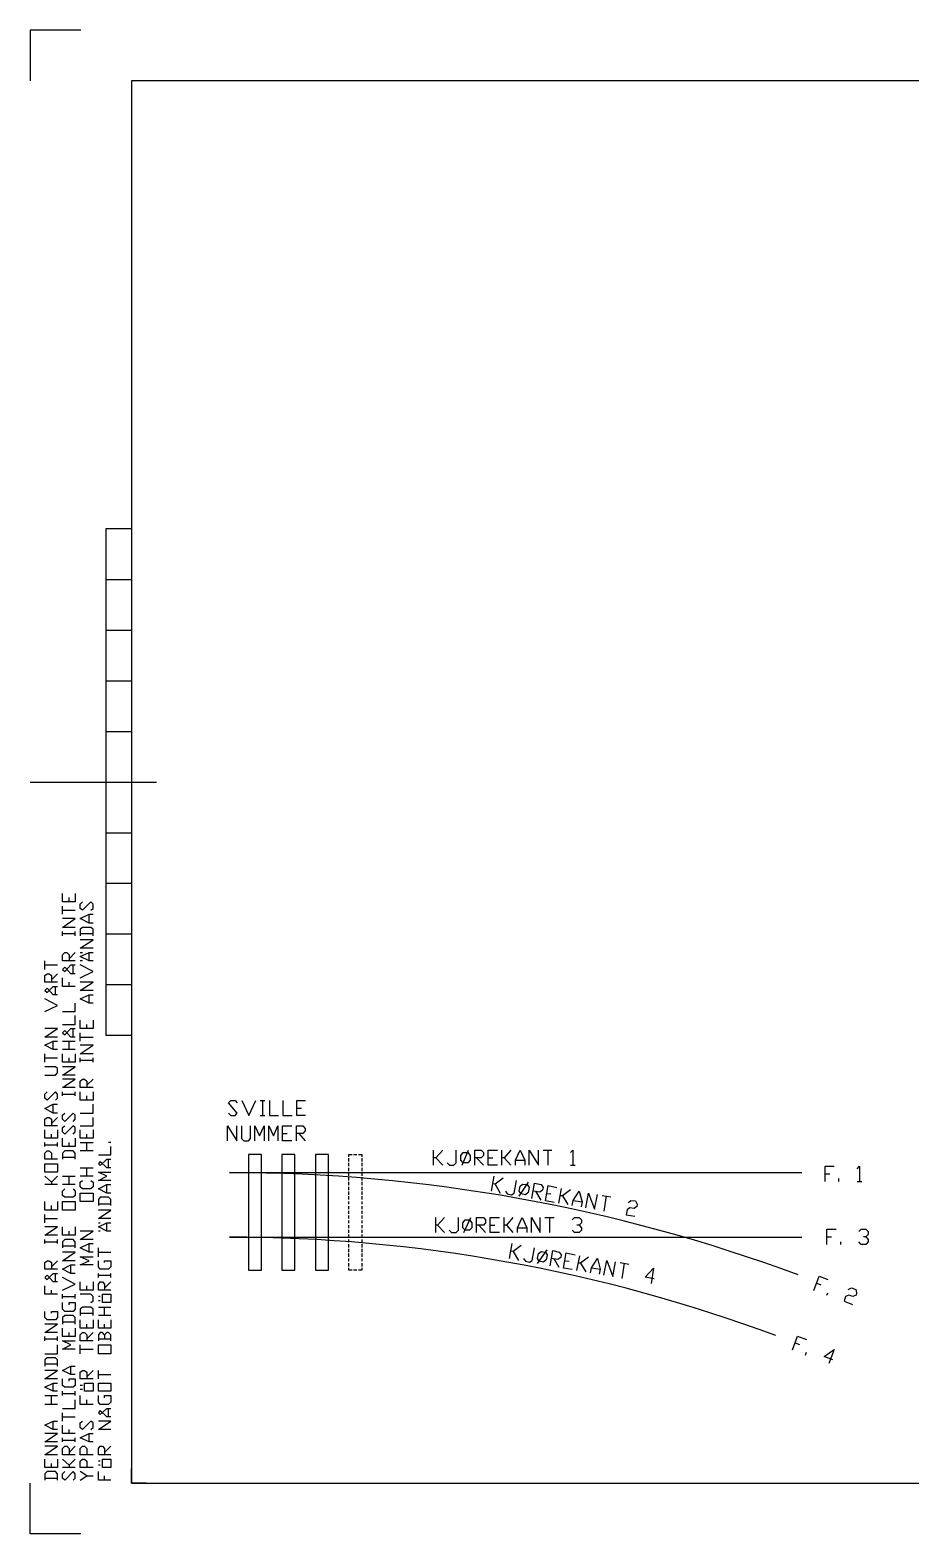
# Model space of a CAD drawing. Header units: millimetres. Extents: x -45 to 90, y -17 to 16.
# Drawn here: x -45.13 to -36.44, y -6.71 to 8.14 of the extents above; entities that cross this region are included whole.
import ezdxf

# ---------------------------------------------------------------- set-up
doc = ezdxf.new("R2010")
doc.units = ezdxf.units.MM
doc.layers.add('PDF_Geometry', color=7, linetype='Continuous')

msp = doc.modelspace()

# ---------------------------------------------------------------- linework, layer by layer
at = {"layer": 'PDF_Geometry', "lineweight": 25}
for points in [[(-44.626, 8.137), (-45.126, 8.137), (-45.126, 7.637)], [(-44.127, 3.213), (-44.379, 3.213), (-44.379, -1.783), (-44.127, -1.783)], [(-44.379, 2.714), (-44.127, 2.714)], [(-44.379, 2.214), (-44.127, 2.214)], [(-44.379, 1.714), (-44.127, 1.714)], [(-44.379, 1.215), (-44.127, 1.215)], [(-45.126, 0.715), (-43.879, 0.715)], [(-44.379, 0.215), (-44.127, 0.215)], [(-44.379, -0.284), (-44.127, -0.284)], [(-44.681, -0.385), (-44.681, -0.468), (-44.805, -0.468), (-44.805, -0.385)], [(-44.741, -0.468), (-44.741, -0.426)], [(-44.805, -0.591), (-44.805, -0.509)], [(-44.805, -0.55), (-44.681, -0.55)], [(-44.526, -0.55), (-44.503, -0.532), (-44.503, -0.491), (-44.526, -0.468), (-44.608, -0.55), (-44.631, -0.532), (-44.631, -0.491), (-44.608, -0.468)], [(-44.503, -0.678), (-44.544, -0.678), (-44.631, -0.633), (-44.544, -0.591), (-44.503, -0.591)], [(-44.544, -0.678), (-44.544, -0.591)], [(-44.681, -0.72), (-44.805, -0.72), (-44.681, -0.633), (-44.805, -0.633)], [(-44.503, -0.802), (-44.503, -0.738), (-44.526, -0.72), (-44.608, -0.72), (-44.631, -0.738), (-44.631, -0.802)], [(-44.805, -0.802), (-44.805, -0.761)], [(-44.805, -0.779), (-44.681, -0.779)], [(-44.681, -0.802), (-44.681, -0.761)], [(-44.631, -0.779), (-44.503, -0.779)], [(-44.503, -0.926), (-44.631, -0.926), (-44.503, -0.843), (-44.631, -0.843)], [(-44.379, -0.784), (-44.127, -0.784)], [(-44.681, -1.05), (-44.805, -1.05), (-44.805, -0.99), (-44.782, -0.967), (-44.764, -0.967), (-44.741, -0.99), (-44.741, -1.05)], [(-44.741, -1.031), (-44.681, -0.967)], [(-44.503, -1.05), (-44.544, -1.05), (-44.631, -1.008), (-44.544, -0.967), (-44.503, -0.967)], [(-44.631, -0.967), (-44.608, -0.967)], [(-44.544, -1.05), (-44.544, -0.967)], [(-44.979, -1.137), (-44.979, -1.05)], [(-44.979, -1.091), (-44.856, -1.091)], [(-44.856, -1.261), (-44.979, -1.261), (-44.979, -1.196), (-44.956, -1.178), (-44.938, -1.178), (-44.915, -1.196), (-44.915, -1.261)], [(-44.915, -1.238), (-44.856, -1.178)], [(-44.681, -1.178), (-44.723, -1.178), (-44.782, -1.114), (-44.805, -1.137), (-44.782, -1.155), (-44.723, -1.091), (-44.681, -1.091)], [(-44.7, -1.178), (-44.7, -1.091)], [(-44.608, -1.05), (-44.631, -1.05)], [(-44.631, -1.219), (-44.503, -1.155), (-44.631, -1.091)], [(-44.856, -1.384), (-44.897, -1.384), (-44.956, -1.32), (-44.979, -1.343), (-44.956, -1.361), (-44.897, -1.302), (-44.856, -1.302)], [(-44.874, -1.384), (-44.874, -1.302)], [(-44.681, -1.302), (-44.805, -1.302), (-44.805, -1.219)], [(-44.741, -1.302), (-44.741, -1.261)], [(-44.503, -1.343), (-44.631, -1.343), (-44.503, -1.261), (-44.631, -1.261)], [(-44.379, -1.284), (-44.127, -1.284)], [(-44.979, -1.549), (-44.856, -1.49), (-44.979, -1.426)], [(-44.805, -1.549), (-44.681, -1.549), (-44.681, -1.467)], [(-44.503, -1.467), (-44.544, -1.467), (-44.631, -1.426), (-44.544, -1.384), (-44.503, -1.384)], [(-44.544, -1.467), (-44.544, -1.384)], [(-44.805, -1.678), (-44.681, -1.678), (-44.681, -1.591)], [(-44.856, -1.802), (-44.979, -1.802), (-44.856, -1.719), (-44.979, -1.719)], [(-44.681, -1.802), (-44.723, -1.802), (-44.782, -1.737), (-44.805, -1.76), (-44.782, -1.779), (-44.723, -1.719), (-44.681, -1.719)], [(-44.7, -1.802), (-44.7, -1.719)], [(-44.503, -1.637), (-44.503, -1.719), (-44.631, -1.719), (-44.631, -1.637)], [(-44.631, -1.843), (-44.631, -1.76)], [(-44.567, -1.719), (-44.567, -1.678)], [(-44.856, -1.925), (-44.897, -1.925), (-44.979, -1.884), (-44.897, -1.843), (-44.856, -1.843)], [(-44.897, -1.925), (-44.897, -1.843)], [(-44.805, -1.843), (-44.681, -1.843)], [(-44.681, -1.925), (-44.805, -1.925)], [(-44.741, -1.925), (-44.741, -1.843)], [(-44.631, -1.802), (-44.503, -1.802)], [(-44.503, -1.967), (-44.631, -1.967), (-44.503, -1.884), (-44.631, -1.884)], [(-44.979, -2.049), (-44.979, -1.967)], [(-44.979, -2.008), (-44.856, -2.008)], [(-44.681, -1.967), (-44.681, -2.049), (-44.805, -2.049), (-44.805, -1.967)], [(-44.741, -2.049), (-44.741, -2.008)], [(-44.631, -2.049), (-44.631, -2.008)], [(-44.631, -2.031), (-44.503, -2.031)], [(-44.503, -2.049), (-44.503, -2.008)], [(-44.979, -2.177), (-44.874, -2.177), (-44.856, -2.154), (-44.856, -2.113), (-44.874, -2.095), (-44.979, -2.095)], [(-44.681, -2.177), (-44.805, -2.177), (-44.681, -2.095), (-44.805, -2.095)], [(-44.681, -2.301), (-44.805, -2.301), (-44.681, -2.219), (-44.805, -2.219)], [(-44.503, -2.301), (-44.631, -2.301), (-44.631, -2.237), (-44.608, -2.219), (-44.59, -2.219), (-44.567, -2.237), (-44.567, -2.301)], [(-44.567, -2.278), (-44.503, -2.219)], [(-44.874, -2.425), (-44.856, -2.407), (-44.856, -2.365), (-44.874, -2.342), (-44.956, -2.425), (-44.979, -2.407), (-44.979, -2.365), (-44.956, -2.342)], [(-44.805, -2.384), (-44.805, -2.342)], [(-44.805, -2.365), (-44.681, -2.365)], [(-44.681, -2.384), (-44.681, -2.342)], [(-44.503, -2.342), (-44.503, -2.425), (-44.631, -2.425), (-44.631, -2.342)], [(-44.856, -2.553), (-44.897, -2.553), (-44.979, -2.508), (-44.897, -2.466), (-44.856, -2.466)], [(-44.897, -2.553), (-44.897, -2.466)], [(-44.631, -2.553), (-44.503, -2.553), (-44.503, -2.466)], [(-44.567, -2.425), (-44.567, -2.384)], [(-43.169, -2.553), (-43.146, -2.576), (-43.104, -2.576), (-43.082, -2.553), (-43.169, -2.453), (-43.146, -2.43), (-43.104, -2.43), (-43.082, -2.453)], [(-43.036, -2.43), (-42.967, -2.576), (-42.898, -2.43)], [(-42.857, -2.43), (-42.811, -2.43)], [(-42.834, -2.43), (-42.834, -2.576)], [(-42.765, -2.43), (-42.765, -2.576), (-42.674, -2.576)], [(-42.632, -2.43), (-42.632, -2.576), (-42.541, -2.576)], [(-42.408, -2.576), (-42.495, -2.576), (-42.495, -2.43), (-42.408, -2.43)], [(-42.495, -2.503), (-42.449, -2.503)], [(-44.856, -2.677), (-44.979, -2.677), (-44.979, -2.613), (-44.956, -2.595), (-44.938, -2.595), (-44.915, -2.613), (-44.915, -2.677)], [(-44.915, -2.654), (-44.856, -2.595)], [(-44.7, -2.636), (-44.681, -2.613), (-44.681, -2.572), (-44.7, -2.553), (-44.782, -2.636), (-44.805, -2.613), (-44.805, -2.572), (-44.782, -2.553)], [(-44.631, -2.677), (-44.503, -2.677), (-44.503, -2.595)], [(-42.857, -2.576), (-42.811, -2.576)], [(-44.856, -2.718), (-44.856, -2.801), (-44.979, -2.801), (-44.979, -2.718)], [(-44.915, -2.801), (-44.915, -2.76)], [(-44.7, -2.76), (-44.681, -2.737), (-44.681, -2.695), (-44.7, -2.677), (-44.782, -2.76), (-44.805, -2.737), (-44.805, -2.695), (-44.782, -2.677)], [(-44.681, -2.801), (-44.681, -2.883), (-44.805, -2.883), (-44.805, -2.801)], [(-44.503, -2.718), (-44.503, -2.801), (-44.631, -2.801), (-44.631, -2.718)], [(-44.567, -2.801), (-44.567, -2.76)], [(-43.178, -2.828), (-43.178, -2.677), (-43.086, -2.828), (-43.086, -2.677)], [(-43.04, -2.677), (-43.04, -2.805), (-43.017, -2.828), (-42.972, -2.828), (-42.953, -2.805), (-42.953, -2.677)], [(-42.907, -2.828), (-42.907, -2.677), (-42.862, -2.778), (-42.816, -2.677), (-42.816, -2.828)], [(-42.77, -2.828), (-42.77, -2.677), (-42.724, -2.778), (-42.683, -2.677), (-42.683, -2.828)], [(-42.545, -2.828), (-42.637, -2.828), (-42.637, -2.677), (-42.545, -2.677)], [(-42.637, -2.755), (-42.591, -2.755)], [(-42.499, -2.828), (-42.499, -2.677), (-42.435, -2.677), (-42.412, -2.705), (-42.412, -2.727), (-42.435, -2.755), (-42.499, -2.755)], [(-42.476, -2.755), (-42.412, -2.828)], [(-44.979, -2.883), (-44.979, -2.842)], [(-44.979, -2.865), (-44.856, -2.865)], [(-44.856, -3.007), (-44.979, -3.007), (-44.979, -2.948), (-44.956, -2.925), (-44.938, -2.925), (-44.915, -2.948), (-44.915, -3.007)], [(-44.856, -2.883), (-44.856, -2.842)], [(-44.681, -3.007), (-44.681, -2.948), (-44.7, -2.925), (-44.782, -2.925), (-44.805, -2.948), (-44.805, -3.007)], [(-44.741, -2.883), (-44.741, -2.842)], [(-44.631, -2.842), (-44.503, -2.842)], [(-44.503, -2.925), (-44.631, -2.925)], [(-44.567, -2.925), (-44.567, -2.842)], [(-44.452, -2.966), (-44.328, -2.966), (-44.328, -2.883)], [(-44.328, -2.842), (-44.351, -2.842)], [(-41.981, -2.984), (-41.981, -2.961), (-41.949, -2.961)], [(-41.936, -2.961), (-41.903, -2.961)], [(-41.885, -2.961), (-41.853, -2.961), (-41.853, -2.984)], [(-41.147, -3.067), (-41.147, -2.92)], [(-41.055, -2.92), (-41.124, -2.993), (-41.147, -2.993)], [(-41.01, -3.044), (-40.987, -3.067), (-40.945, -3.067), (-40.922, -3.044), (-40.922, -2.92)], [(-40.863, -3.067), (-40.799, -2.92)], [(-40.739, -3.067), (-40.739, -2.92), (-40.675, -2.92), (-40.652, -2.943), (-40.652, -2.971), (-40.675, -2.993), (-40.739, -2.993)], [(-40.514, -3.067), (-40.606, -3.067), (-40.606, -2.92), (-40.514, -2.92)], [(-40.473, -3.067), (-40.473, -2.92)], [(-40.382, -2.92), (-40.45, -2.993), (-40.473, -2.993)], [(-40.336, -3.067), (-40.336, -3.016), (-40.29, -2.92), (-40.244, -3.016), (-40.244, -3.067)], [(-40.203, -3.067), (-40.203, -2.92), (-40.111, -3.067), (-40.111, -2.92)], [(-40.065, -2.92), (-39.978, -2.92)], [(-40.019, -2.92), (-40.019, -3.067)], [(-39.795, -2.943), (-39.772, -2.92), (-39.772, -3.067)], [(-44.805, -2.989), (-44.681, -2.989)], [(-44.631, -3.094), (-44.503, -3.094)], [(-44.567, -3.177), (-44.567, -3.094)], [(-44.328, -3.094), (-44.37, -3.094), (-44.434, -3.03), (-44.452, -3.053), (-44.434, -3.071), (-44.37, -3.007), (-44.328, -3.007)], [(-44.351, -3.094), (-44.351, -3.007)], [(-41.981, -3.03), (-41.981, -2.998)], [(-41.981, -3.076), (-41.981, -3.044)], [(-41.981, -3.126), (-41.981, -3.094)], [(-41.853, -2.998), (-41.853, -3.03)], [(-41.853, -3.044), (-41.853, -3.076)], [(-41.853, -3.094), (-41.853, -3.126)], [(-41.124, -2.993), (-41.055, -3.067)], [(-40.721, -2.993), (-40.652, -3.067)], [(-40.606, -2.993), (-40.56, -2.993)], [(-40.45, -2.993), (-40.382, -3.067)], [(-40.336, -3.016), (-40.244, -3.016)], [(-39.795, -3.067), (-39.749, -3.067)], [(-37.283, -3.227), (-37.283, -3.076), (-37.191, -3.076)], [(-36.966, -3.103), (-36.943, -3.076), (-36.943, -3.227)], [(-44.979, -3.177), (-44.915, -3.236), (-44.915, -3.259)], [(-44.856, -3.259), (-44.979, -3.259)], [(-44.915, -3.236), (-44.856, -3.177)], [(-44.805, -3.177), (-44.681, -3.177)], [(-44.681, -3.259), (-44.805, -3.259)], [(-44.741, -3.259), (-44.741, -3.177)], [(-44.503, -3.177), (-44.631, -3.177)], [(-44.526, -3.218), (-44.503, -3.236), (-44.503, -3.282), (-44.526, -3.3), (-44.608, -3.3), (-44.631, -3.282), (-44.631, -3.236), (-44.608, -3.218)], [(-44.328, -3.218), (-44.452, -3.218), (-44.37, -3.177), (-44.452, -3.136), (-44.328, -3.136)], [(-44.328, -3.342), (-44.37, -3.342), (-44.452, -3.3), (-44.37, -3.259), (-44.328, -3.259)], [(-44.37, -3.342), (-44.37, -3.259)], [(-41.981, -3.172), (-41.981, -3.14)], [(-41.981, -3.218), (-41.981, -3.186)], [(-41.981, -3.264), (-41.981, -3.232)], [(-41.853, -3.14), (-41.853, -3.172)], [(-41.853, -3.186), (-41.853, -3.218)], [(-41.853, -3.232), (-41.853, -3.264)], [(-40.574, -3.323), (-40.547, -3.177)], [(-40.459, -3.195), (-40.537, -3.255), (-40.56, -3.25)], [(-40.537, -3.255), (-40.487, -3.342)], [(-40.437, -3.323), (-40.418, -3.351), (-40.377, -3.36), (-40.349, -3.342), (-40.326, -3.218)], [(-40.299, -3.374), (-40.207, -3.236)], [(-40.175, -3.397), (-40.148, -3.246), (-40.084, -3.259), (-40.065, -3.287), (-40.07, -3.314), (-40.097, -3.333), (-40.161, -3.323)], [(-37.283, -3.154), (-37.237, -3.154)], [(-37.145, -3.227), (-37.145, -3.2)], [(-36.966, -3.227), (-36.92, -3.227)], [(-44.7, -3.3), (-44.681, -3.323), (-44.681, -3.365), (-44.7, -3.383), (-44.782, -3.383), (-44.805, -3.365), (-44.805, -3.323), (-44.782, -3.3)], [(-44.328, -3.466), (-44.328, -3.406), (-44.351, -3.383), (-44.434, -3.383), (-44.452, -3.406), (-44.452, -3.466)], [(-41.981, -3.314), (-41.981, -3.282)], [(-41.981, -3.36), (-41.981, -3.328)], [(-41.981, -3.406), (-41.981, -3.374)], [(-41.853, -3.282), (-41.853, -3.314)], [(-41.853, -3.328), (-41.853, -3.36)], [(-41.853, -3.374), (-41.853, -3.406)], [(-40.139, -3.323), (-40.088, -3.411)], [(-39.955, -3.434), (-40.042, -3.42), (-40.015, -3.268), (-39.928, -3.287)], [(-40.029, -3.346), (-39.987, -3.351)], [(-39.909, -3.443), (-39.882, -3.296)], [(-39.795, -3.31), (-39.873, -3.369), (-39.896, -3.369)], [(-39.873, -3.369), (-39.822, -3.456)], [(-39.776, -3.466), (-39.767, -3.415), (-39.708, -3.323), (-39.68, -3.429), (-39.689, -3.479)], [(-39.643, -3.489), (-39.616, -3.342), (-39.556, -3.502), (-39.529, -3.356)], [(-39.483, -3.365), (-39.396, -3.378)], [(-39.442, -3.369), (-39.465, -3.521)], [(-44.856, -3.424), (-44.856, -3.511), (-44.979, -3.511), (-44.979, -3.424)], [(-44.979, -3.635), (-44.979, -3.553)], [(-44.915, -3.511), (-44.915, -3.466)], [(-44.452, -3.447), (-44.328, -3.447)], [(-44.328, -3.594), (-44.452, -3.594), (-44.328, -3.511), (-44.452, -3.511)], [(-41.981, -3.452), (-41.981, -3.424)], [(-41.981, -3.502), (-41.981, -3.47)], [(-41.981, -3.548), (-41.981, -3.516)], [(-41.981, -3.594), (-41.981, -3.562)], [(-41.853, -3.424), (-41.853, -3.452)], [(-41.853, -3.47), (-41.853, -3.502)], [(-41.853, -3.516), (-41.853, -3.548)], [(-41.853, -3.562), (-41.853, -3.594)], [(-39.767, -3.415), (-39.68, -3.429)], [(-39.222, -3.434), (-39.199, -3.415), (-39.153, -3.42), (-39.135, -3.452), (-39.139, -3.475), (-39.167, -3.493), (-39.208, -3.489), (-39.235, -3.507), (-39.245, -3.557), (-39.158, -3.571)], [(-44.979, -3.594), (-44.856, -3.594)], [(-44.856, -3.759), (-44.979, -3.759), (-44.856, -3.676), (-44.979, -3.676)], [(-44.681, -3.676), (-44.681, -3.759), (-44.805, -3.759), (-44.805, -3.676)], [(-44.328, -3.718), (-44.37, -3.718), (-44.452, -3.676), (-44.37, -3.635), (-44.328, -3.635)], [(-44.452, -3.635), (-44.434, -3.635)], [(-44.37, -3.718), (-44.37, -3.635)], [(-41.981, -3.64), (-41.981, -3.612)], [(-41.981, -3.69), (-41.981, -3.658)], [(-41.981, -3.736), (-41.981, -3.704)], [(-41.853, -3.612), (-41.853, -3.64)], [(-41.853, -3.658), (-41.853, -3.69)], [(-41.853, -3.704), (-41.853, -3.736)], [(-41.124, -3.731), (-41.124, -3.585)], [(-41.037, -3.585), (-41.106, -3.658), (-41.124, -3.658)], [(-41.106, -3.658), (-41.037, -3.731)], [(-40.991, -3.709), (-40.968, -3.731), (-40.922, -3.731), (-40.9, -3.709), (-40.9, -3.585)], [(-40.845, -3.731), (-40.776, -3.585)], [(-40.721, -3.731), (-40.721, -3.585), (-40.652, -3.585), (-40.634, -3.608), (-40.634, -3.635), (-40.652, -3.658), (-40.721, -3.658)], [(-40.698, -3.658), (-40.634, -3.731)], [(-40.496, -3.731), (-40.588, -3.731), (-40.588, -3.585), (-40.496, -3.585)], [(-40.588, -3.658), (-40.542, -3.658)], [(-40.45, -3.731), (-40.45, -3.585)], [(-40.363, -3.585), (-40.427, -3.658), (-40.45, -3.658)], [(-40.427, -3.658), (-40.363, -3.731)], [(-40.317, -3.731), (-40.317, -3.686), (-40.271, -3.585), (-40.226, -3.686), (-40.226, -3.731)], [(-40.317, -3.686), (-40.226, -3.686)], [(-40.18, -3.731), (-40.18, -3.585), (-40.093, -3.731), (-40.093, -3.585)], [(-40.047, -3.585), (-39.955, -3.585)], [(-40.001, -3.585), (-40.001, -3.731)], [(-39.776, -3.608), (-39.753, -3.585), (-39.708, -3.585), (-39.685, -3.608), (-39.685, -3.635), (-39.708, -3.658), (-39.731, -3.658)], [(-39.708, -3.658), (-39.685, -3.686), (-39.685, -3.709), (-39.708, -3.731), (-39.753, -3.731), (-39.776, -3.709)], [(-37.264, -3.851), (-37.264, -3.699), (-37.173, -3.699)], [(-36.948, -3.722), (-36.925, -3.699), (-36.879, -3.699), (-36.856, -3.722), (-36.856, -3.75), (-36.879, -3.773), (-36.902, -3.773)], [(-44.979, -3.841), (-44.979, -3.8)], [(-44.979, -3.823), (-44.856, -3.823)], [(-44.856, -3.841), (-44.856, -3.8)], [(-44.681, -3.883), (-44.681, -3.823), (-44.7, -3.8), (-44.782, -3.8), (-44.805, -3.823), (-44.805, -3.883)], [(-44.741, -3.759), (-44.741, -3.718)], [(-44.503, -3.8), (-44.631, -3.8), (-44.503, -3.718), (-44.631, -3.718)], [(-44.503, -3.924), (-44.544, -3.924), (-44.631, -3.883), (-44.544, -3.841), (-44.503, -3.841)], [(-44.544, -3.924), (-44.544, -3.841)], [(-44.434, -3.718), (-44.452, -3.718)], [(-41.981, -3.782), (-41.981, -3.75)], [(-41.981, -3.828), (-41.981, -3.8)], [(-41.981, -3.878), (-41.981, -3.846)], [(-41.853, -3.75), (-41.853, -3.782)], [(-41.853, -3.8), (-41.853, -3.828)], [(-41.853, -3.846), (-41.853, -3.878)], [(-40.395, -3.988), (-40.368, -3.841)], [(-37.264, -3.773), (-37.218, -3.773)], [(-37.127, -3.851), (-37.127, -3.823)], [(-36.879, -3.773), (-36.856, -3.8), (-36.856, -3.823), (-36.879, -3.851), (-36.925, -3.851), (-36.948, -3.823)], [(-44.805, -3.864), (-44.681, -3.864)], [(-44.681, -4.011), (-44.805, -4.011), (-44.681, -3.924), (-44.805, -3.924)], [(-44.503, -4.052), (-44.631, -4.052), (-44.544, -4.011), (-44.631, -3.97), (-44.503, -3.97)], [(-44.452, -3.97), (-44.452, -3.883)], [(-44.452, -3.924), (-44.328, -3.924)], [(-41.981, -3.924), (-41.981, -3.892)], [(-41.981, -3.97), (-41.981, -3.938)], [(-41.981, -4.016), (-41.981, -3.988)], [(-41.853, -3.892), (-41.853, -3.924)], [(-41.853, -3.938), (-41.853, -3.97)], [(-41.853, -3.988), (-41.853, -4.016)], [(-40.281, -3.86), (-40.359, -3.919), (-40.382, -3.915)], [(-40.359, -3.919), (-40.308, -4.007)], [(-40.258, -3.988), (-40.239, -4.016), (-40.198, -4.025), (-40.171, -4.007), (-40.148, -3.883)], [(-40.12, -4.039), (-40.024, -3.901)], [(-39.996, -4.062), (-39.969, -3.91), (-39.905, -3.924), (-39.886, -3.952), (-39.891, -3.979), (-39.919, -3.997), (-39.983, -3.988)], [(-39.96, -3.988), (-39.909, -4.075)], [(-39.776, -4.098), (-39.864, -4.084), (-39.836, -3.933), (-39.749, -3.952)], [(-39.731, -4.107), (-39.703, -3.961)], [(-39.616, -3.974), (-39.694, -4.034), (-39.717, -4.034)], [(-39.598, -4.13), (-39.588, -4.08), (-39.529, -3.988), (-39.501, -4.094), (-39.511, -4.144)], [(-39.465, -4.153), (-39.437, -4.007), (-39.378, -4.167), (-39.35, -4.02)], [(-44.856, -4.094), (-44.979, -4.094), (-44.979, -4.029), (-44.956, -4.011), (-44.938, -4.011), (-44.915, -4.029), (-44.915, -4.094)], [(-44.856, -4.217), (-44.897, -4.217), (-44.956, -4.153), (-44.979, -4.176), (-44.956, -4.194), (-44.897, -4.135), (-44.856, -4.135)], [(-44.915, -4.071), (-44.856, -4.011)], [(-44.874, -4.217), (-44.874, -4.135)], [(-44.681, -4.135), (-44.723, -4.135), (-44.805, -4.094), (-44.723, -4.052), (-44.681, -4.052)], [(-44.723, -4.135), (-44.723, -4.052)], [(-44.393, -4.029), (-44.393, -4.011), (-44.328, -4.011), (-44.328, -4.071), (-44.351, -4.094), (-44.434, -4.094), (-44.452, -4.071), (-44.452, -4.011)], [(-44.452, -4.176), (-44.452, -4.135)], [(-44.452, -4.153), (-44.328, -4.153)], [(-44.328, -4.176), (-44.328, -4.135)], [(-41.981, -4.066), (-41.981, -4.034)], [(-41.949, -4.103), (-41.981, -4.103), (-41.981, -4.08)], [(-41.903, -4.103), (-41.936, -4.103)], [(-41.853, -4.08), (-41.853, -4.103), (-41.885, -4.103)], [(-41.853, -4.034), (-41.853, -4.066)], [(-39.85, -4.011), (-39.808, -4.016)], [(-39.694, -4.034), (-39.643, -4.121)], [(-39.588, -4.08), (-39.501, -4.094)], [(-39.304, -4.029), (-39.217, -4.043)], [(-39.263, -4.034), (-39.286, -4.185)], [(-38.97, -4.19), (-39.057, -4.172), (-38.974, -4.084), (-38.997, -4.236)], [(-44.856, -4.341), (-44.979, -4.341), (-44.979, -4.259)], [(-44.915, -4.341), (-44.915, -4.3)], [(-44.805, -4.3), (-44.681, -4.24), (-44.805, -4.176)], [(-44.503, -4.217), (-44.503, -4.3), (-44.631, -4.3), (-44.631, -4.217)], [(-44.567, -4.3), (-44.567, -4.259)], [(-44.328, -4.3), (-44.452, -4.3), (-44.452, -4.24), (-44.434, -4.217), (-44.411, -4.217), (-44.393, -4.24), (-44.393, -4.3)], [(-44.393, -4.282), (-44.328, -4.217)], [(-37.393, -4.304), (-37.342, -4.162), (-37.255, -4.194)], [(-37.365, -4.231), (-37.324, -4.249)], [(-37.053, -4.295), (-37.021, -4.277), (-36.98, -4.295), (-36.971, -4.327), (-36.976, -4.35), (-37.008, -4.364), (-37.049, -4.35), (-37.081, -4.364), (-37.095, -4.41), (-37.012, -4.442)], [(-44.805, -4.382), (-44.805, -4.341)], [(-44.805, -4.364), (-44.681, -4.364)], [(-44.741, -4.446), (-44.741, -4.424), (-44.681, -4.424), (-44.681, -4.488), (-44.7, -4.511), (-44.782, -4.511), (-44.805, -4.488), (-44.805, -4.424)], [(-44.681, -4.382), (-44.681, -4.341)], [(-44.526, -4.424), (-44.503, -4.405), (-44.503, -4.364), (-44.526, -4.341), (-44.631, -4.341)], [(-44.434, -4.364), (-44.452, -4.364)], [(-44.434, -4.405), (-44.452, -4.405)], [(-37.264, -4.35), (-37.255, -4.327)], [(-44.915, -4.529), (-44.915, -4.511), (-44.856, -4.511), (-44.856, -4.57), (-44.874, -4.593), (-44.956, -4.593), (-44.979, -4.57), (-44.979, -4.511)], [(-44.681, -4.635), (-44.681, -4.57), (-44.7, -4.552), (-44.782, -4.552), (-44.805, -4.57), (-44.805, -4.635)], [(-44.503, -4.552), (-44.503, -4.488), (-44.526, -4.47), (-44.608, -4.47), (-44.631, -4.488), (-44.631, -4.552)], [(-44.631, -4.529), (-44.503, -4.529)], [(-44.503, -4.593), (-44.503, -4.676), (-44.631, -4.676), (-44.631, -4.593)], [(-44.452, -4.47), (-44.328, -4.47)], [(-44.328, -4.552), (-44.452, -4.552)], [(-44.328, -4.593), (-44.328, -4.676), (-44.452, -4.676), (-44.452, -4.593)], [(-44.393, -4.552), (-44.393, -4.47)], [(-44.856, -4.717), (-44.979, -4.717), (-44.856, -4.635), (-44.979, -4.635)], [(-44.805, -4.612), (-44.681, -4.612)], [(-44.681, -4.676), (-44.681, -4.758), (-44.805, -4.758), (-44.805, -4.676)], [(-44.741, -4.758), (-44.741, -4.717)], [(-44.503, -4.8), (-44.631, -4.8), (-44.631, -4.74), (-44.608, -4.717), (-44.59, -4.717), (-44.567, -4.74), (-44.567, -4.8)], [(-44.567, -4.676), (-44.567, -4.635)], [(-44.567, -4.781), (-44.503, -4.717)], [(-44.393, -4.74), (-44.411, -4.717), (-44.434, -4.717), (-44.452, -4.74), (-44.452, -4.8)], [(-44.393, -4.676), (-44.393, -4.635)], [(-44.328, -4.8), (-44.328, -4.74), (-44.351, -4.717), (-44.37, -4.717), (-44.393, -4.74), (-44.393, -4.781)], [(-44.979, -4.8), (-44.979, -4.758)], [(-44.979, -4.781), (-44.856, -4.781)], [(-44.979, -4.928), (-44.856, -4.928), (-44.856, -4.841)], [(-44.856, -4.8), (-44.856, -4.758)], [(-44.681, -4.882), (-44.805, -4.882), (-44.723, -4.841), (-44.805, -4.8), (-44.681, -4.8)], [(-44.631, -4.928), (-44.631, -4.841)], [(-44.631, -4.882), (-44.503, -4.882)], [(-44.452, -4.781), (-44.328, -4.781)], [(-37.604, -4.891), (-37.553, -4.754), (-37.466, -4.786)], [(-37.576, -4.822), (-37.535, -4.836)], [(-37.205, -4.988), (-37.292, -4.955), (-37.191, -4.887), (-37.246, -5.024)], [(-44.856, -5.052), (-44.856, -4.988), (-44.874, -4.969), (-44.956, -4.969), (-44.979, -4.988), (-44.979, -5.052)], [(-44.979, -5.029), (-44.856, -5.029)], [(-37.475, -4.942), (-37.466, -4.914)], [(-44.856, -5.175), (-44.979, -5.175), (-44.856, -5.093), (-44.979, -5.093)], [(-44.681, -5.134), (-44.723, -5.134), (-44.805, -5.093), (-44.723, -5.052), (-44.681, -5.052)], [(-44.741, -5.198), (-44.741, -5.175), (-44.681, -5.175), (-44.681, -5.24), (-44.7, -5.258), (-44.782, -5.258), (-44.805, -5.24), (-44.805, -5.175)], [(-44.723, -5.134), (-44.723, -5.052)], [(-44.503, -5.175), (-44.631, -5.175), (-44.631, -5.111), (-44.608, -5.093), (-44.59, -5.093), (-44.567, -5.111), (-44.567, -5.175)], [(-44.567, -5.157), (-44.503, -5.093)], [(-44.452, -5.175), (-44.452, -5.093)], [(-44.452, -5.134), (-44.328, -5.134)], [(-44.856, -5.299), (-44.897, -5.299), (-44.979, -5.258), (-44.897, -5.217), (-44.856, -5.217)], [(-44.979, -5.34), (-44.856, -5.34)], [(-44.915, -5.428), (-44.915, -5.34)], [(-44.897, -5.299), (-44.897, -5.217)], [(-44.805, -5.34), (-44.805, -5.299)], [(-44.805, -5.322), (-44.681, -5.322)], [(-44.681, -5.34), (-44.681, -5.299)], [(-44.608, -5.24), (-44.631, -5.24)], [(-44.608, -5.281), (-44.631, -5.281)], [(-44.503, -5.428), (-44.631, -5.428), (-44.631, -5.34)], [(-44.393, -5.363), (-44.393, -5.34), (-44.328, -5.34), (-44.328, -5.405), (-44.351, -5.428), (-44.434, -5.428), (-44.452, -5.405), (-44.452, -5.34)], [(-44.856, -5.428), (-44.979, -5.428)], [(-44.805, -5.469), (-44.681, -5.469), (-44.681, -5.382)], [(-44.567, -5.428), (-44.567, -5.382)], [(-44.328, -5.551), (-44.37, -5.551), (-44.434, -5.487), (-44.452, -5.51), (-44.434, -5.528), (-44.37, -5.469), (-44.328, -5.469)], [(-44.351, -5.551), (-44.351, -5.469)], [(-44.856, -5.675), (-44.897, -5.675), (-44.979, -5.634), (-44.897, -5.592), (-44.856, -5.592)], [(-44.897, -5.675), (-44.897, -5.592)], [(-44.805, -5.592), (-44.805, -5.51)], [(-44.805, -5.551), (-44.681, -5.551)], [(-44.681, -5.716), (-44.805, -5.716), (-44.805, -5.634)], [(-44.526, -5.675), (-44.503, -5.657), (-44.503, -5.611), (-44.526, -5.592), (-44.608, -5.675), (-44.631, -5.657), (-44.631, -5.611), (-44.608, -5.592)], [(-44.328, -5.675), (-44.452, -5.675), (-44.328, -5.592), (-44.452, -5.592)], [(-44.856, -5.799), (-44.979, -5.799), (-44.856, -5.716), (-44.979, -5.716)], [(-44.805, -5.799), (-44.805, -5.758)], [(-44.805, -5.781), (-44.681, -5.781)], [(-44.741, -5.716), (-44.741, -5.675)], [(-44.681, -5.799), (-44.681, -5.758)], [(-44.503, -5.799), (-44.544, -5.799), (-44.631, -5.758), (-44.544, -5.716), (-44.503, -5.716)], [(-44.544, -5.799), (-44.544, -5.716)], [(-44.856, -5.927), (-44.979, -5.927), (-44.856, -5.84), (-44.979, -5.84)], [(-44.681, -5.927), (-44.805, -5.927), (-44.805, -5.863), (-44.782, -5.84), (-44.764, -5.84), (-44.741, -5.863), (-44.741, -5.927)], [(-44.741, -5.904), (-44.681, -5.84)], [(-44.503, -5.927), (-44.631, -5.927), (-44.631, -5.863), (-44.608, -5.84), (-44.59, -5.84), (-44.567, -5.863), (-44.567, -5.927)], [(-44.328, -5.927), (-44.452, -5.927), (-44.452, -5.863), (-44.434, -5.84), (-44.411, -5.84), (-44.393, -5.863), (-44.393, -5.927)], [(-44.393, -5.904), (-44.328, -5.84)], [(-44.856, -5.969), (-44.856, -6.051), (-44.979, -6.051), (-44.979, -5.969)], [(-44.915, -6.051), (-44.915, -6.01)], [(-44.805, -5.969), (-44.741, -6.028), (-44.741, -6.051)], [(-44.681, -6.051), (-44.805, -6.051)], [(-44.741, -6.028), (-44.681, -5.969)], [(-44.503, -6.051), (-44.631, -6.051), (-44.631, -5.987), (-44.608, -5.969), (-44.59, -5.969), (-44.567, -5.987), (-44.567, -6.051)], [(-44.434, -5.987), (-44.452, -5.987)], [(-44.434, -6.028), (-44.452, -6.028)], [(-43.98, -6.207), (-44.127, -6.207), (-44.127, -6.06)], [(-44.626, -6.707), (-45.126, -6.707), (-45.126, -6.207)], [(-44.856, -6.175), (-44.856, -6.115), (-44.874, -6.092), (-44.956, -6.092), (-44.979, -6.115), (-44.979, -6.175)], [(-44.979, -6.156), (-44.856, -6.156)], [(-44.7, -6.175), (-44.681, -6.156), (-44.681, -6.115), (-44.7, -6.092), (-44.782, -6.175), (-44.805, -6.156), (-44.805, -6.115), (-44.782, -6.092)], [(-44.567, -6.134), (-44.631, -6.092)], [(-44.631, -6.175), (-44.567, -6.134), (-44.503, -6.134)], [(-44.328, -6.175), (-44.452, -6.175), (-44.452, -6.092)], [(-44.393, -6.175), (-44.393, -6.134)]]:
    msp.add_lwpolyline(points, dxfattribs=at)
for points in [[(-44.127, 7.637), (-44.127, -6.207), (89.377, -6.207), (89.377, 7.637)], [(-42.972, -2.961), (-42.972, -4.103), (-42.843, -4.103), (-42.843, -2.961)], [(-42.641, -2.961), (-42.641, -4.103), (-42.513, -4.103), (-42.513, -2.961)], [(-42.311, -2.961), (-42.311, -4.103), (-42.183, -4.103), (-42.183, -2.961)], [(-40.854, -3.044), (-40.877, -3.016), (-40.877, -2.971), (-40.854, -2.943), (-40.808, -2.943), (-40.785, -2.971), (-40.785, -3.016), (-40.808, -3.044)], [(-44.856, -3.136), (-44.979, -3.136), (-44.979, -3.053), (-44.856, -3.053)], [(-40.281, -3.351), (-40.299, -3.323), (-40.29, -3.273), (-40.267, -3.255), (-40.221, -3.259), (-40.203, -3.287), (-40.212, -3.337), (-40.239, -3.36)], [(-44.503, -3.424), (-44.631, -3.424), (-44.631, -3.342), (-44.503, -3.342)], [(-44.681, -3.511), (-44.805, -3.511), (-44.805, -3.424), (-44.681, -3.424)], [(-40.835, -3.709), (-40.858, -3.686), (-40.858, -3.635), (-40.835, -3.608), (-40.789, -3.608), (-40.767, -3.635), (-40.767, -3.686), (-40.789, -3.709)], [(-40.102, -4.016), (-40.12, -3.988), (-40.111, -3.938), (-40.084, -3.919), (-40.042, -3.924), (-40.024, -3.952), (-40.033, -4.002), (-40.061, -4.025)], [(-44.328, -4.424), (-44.411, -4.424), (-44.411, -4.341), (-44.328, -4.341)], [(-44.328, -4.928), (-44.452, -4.928), (-44.452, -4.841), (-44.328, -4.841)], [(-44.503, -5.299), (-44.59, -5.299), (-44.59, -5.217), (-44.503, -5.217)], [(-44.328, -5.299), (-44.452, -5.299), (-44.452, -5.217), (-44.328, -5.217)], [(-44.328, -6.051), (-44.411, -6.051), (-44.411, -5.969), (-44.328, -5.969)]]:
    msp.add_lwpolyline(points, close=True, dxfattribs=at)
for points in [[(-37.549, -4.149, 0.088947), (-43.159, -3.14), (-37.512, -3.14)], [(-37.769, -4.749, 0.089033), (-43.159, -3.777), (-37.512, -3.777)]]:
    msp.add_lwpolyline(points, format="xyb", dxfattribs=at)

doc.saveas('drawing.dxf')
